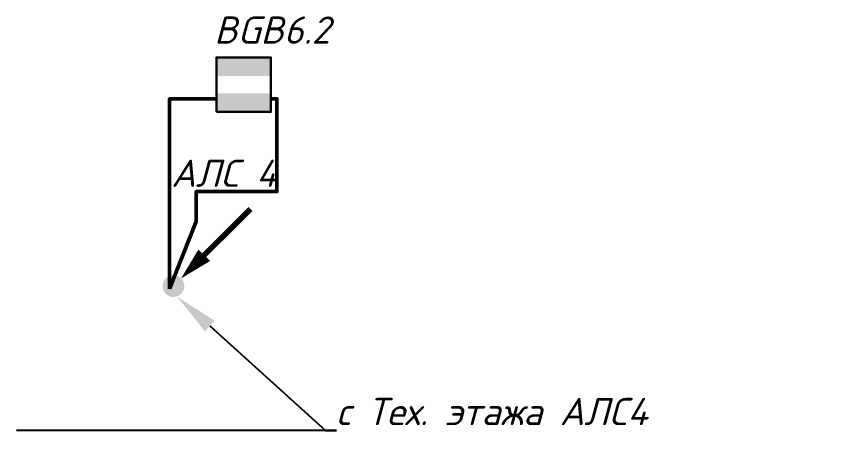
# Model space of a CAD drawing. Extents: x -72636 to 8142370, y -29900 to 852868.
# Drawn here: x 262176 to 269683, y 828227 to 832059 of the extents above; entities that cross this region are included whole.
import ezdxf
from ezdxf import colors
from ezdxf.entities.mleader import LeaderData, LeaderLine
from ezdxf.enums import TextEntityAlignment as Align
from ezdxf.math import Vec2, Vec3

# ---------------------------------------------------------------- set-up
doc = ezdxf.new("R2010")
doc.units = 0
doc.header["$LTSCALE"] = 100
doc.header["$PDMODE"] = 1
doc.header["$PDSIZE"] = 200
doc.layers.add('!!ВОК', color=30, linetype='Continuous')
doc.layers.add('RC-Позиционные_обозначения', color=7, linetype='Continuous')
for name, color, linetype, lineweight in [('RC-Извещатели_охранные', 5, 'Continuous', 30), ('АП_АСУ_ОсновнаяТолстая', 7, 'Continuous', 30), ('Кабельные стояки', 7, 'Continuous', 25)]:
    doc.layers.add(name, color=color, linetype=linetype, lineweight=lineweight)
doc.styles.add('ISOCPEUR', font='isocpeui.ttf', dxfattribs={"height": 250})
doc.linetypes.add('ограждение1', pattern='A,0.25,-0.1,[133,ltypeshp.shx,S=0.1,R=0,X=-0.1,Y=0],-0.1,1', length=1.45)

# ---------------------------------------------------------------- blocks, each defined once
blk = doc.blocks.new('RC-UGO-IOM-02')
at = {"layer": 'RC-Извещатели_охранные'}
blk.add_point((0, 0), dxfattribs=at)
at = {"layer": 'RC-Извещатели_охранные', "style": 'ISOCPEUR'}
blk.add_attdef('PSTN', text='', height=2.5, dxfattribs=at).set_placement((0.977, 2.603), align=Align.BOTTOM_LEFT)
blk.add_wipeout([(2.5, -2.5), (2.5, 2.5), (-2.5, 2.5), (-2.5, -2.5)]).dxf.layer = 'RC-Извещатели_охранные'
blk.add_wipeout([(-2.5, -2.5), (-2.5, 2.5), (2.5, 2.5), (2.5, -2.5)]).dxf.layer = 'RC-Извещатели_охранные'
at = {"layer": 'RC-Извещатели_охранные'}
h = blk.add_hatch(color=256, dxfattribs=at)
h.dxf.hatch_style = 1
h.paths.add_polyline_path([(2.5, 0.8), (2.5, 2.506), (-2.5, 2.499), (-2.5, 0.8)])
h = blk.add_hatch(color=256, dxfattribs=at)
h.dxf.hatch_style = 1
h.paths.add_polyline_path([(2.5, -2.5), (2.5, -0.794), (-2.5, -0.801), (-2.5, -2.5)])
blk.add_lwpolyline([(-2.5, -2.5), (2.5, -2.5), (2.5, 2.5), (-2.5, 2.5)], close=True, dxfattribs=at)
blk = doc.blocks.new('*U65')
blk.add_hatch(color=256).paths.add_polyline_path([(-0.707, -0.707, 1), (0.707, 0.707, 1)])
at = {"const_width": 0.5}
blk.add_lwpolyline([(2.828, 2.828), (7.071, 7.071)], dxfattribs=at)
blk.add_lwpolyline([(0.707, 0.707, 0, 1.5, 0), (2.828, 2.828, 2, 2, 0)], format="xyseb")

msp = doc.modelspace()

# ---------------------------------------------------------------- linework, layer by layer
at = {"layer": '!!ВОК', "color": 3, "linetype": 'ограждение1', "lineweight": 50, "ltscale": 500}
msp.add_lwpolyline([(263580.9, 829555.9), (263580.9, 831302.7), (264566.7, 831302.7), (264566.7, 830449.6), (263824.8, 830449.6), (263824.8, 830175.4), (263580.9, 829555.9)], dxfattribs=at)

# ---------------------------------------------------------------- block references
at = {"layer": 'Кабельные стояки', "color": 5, "xscale": 100, "yscale": 100, "zscale": 100}
msp.add_blockref('*U65', (263616.6, 829582.3), dxfattribs=at)

# ---------------------------------------------------------------- texts
at = {"color": 7, "lineweight": 30, "ltscale": 100, "insert": (263596.4, 830742.7), "char_height": 250, "width": 1074.439, "attachment_point": 1, "style": 'ISOCPEUR'}
msp.add_mtext('{\\C256;АЛС 4}', dxfattribs=at)

# ---------------------------------------------------------------- leaders
at = {"layer": 'АП_АСУ_ОсновнаяТолстая'}
ml = msp.add_multileader_mtext('Standard', dxfattribs=at)
ml.set_content('с Тех. этажа АЛС4', color=256, style='ISOCPEUR')
ml.set_leader_properties()
ml.build(insert=Vec2(0, 0))
ml.multileader.update_dxf_attribs({"text_left_attachment_type": 6, "text_right_attachment_type": 6, "dogleg_length": 100, "arrow_head_size": 400})
ctx = ml.context
ctx.base_point, ctx.char_height, ctx.arrow_head_size, ctx.landing_gap_size, ctx.plane_origin = Vec3(265112.7, 828254.9, 0), 250, 400, 0, Vec3(274370.4, 818095.8, 0)
ctx.left_attachment, ctx.right_attachment = 6, 6
notes = []
notes.append((ctx, [(1, (1, 1, 0), (265012.7, 828254.9, 0), (1, 0), 100, [(0, [(263652.4, 829483.4, 0)], 0, [])])]))
ctx.mtext.insert, ctx.mtext.width, ctx.mtext.flow_direction = Vec3(265112.7, 828554.9, 0), 4570.647, 5
for ctx, leaders in notes:
    for number, flags, end, landing, length, lines in leaders:
        leader = LeaderData()
        leader.index, (leader.has_last_leader_line, leader.has_dogleg_vector, leader.attachment_direction) = number, flags
        leader.last_leader_point, leader.dogleg_vector, leader.dogleg_length = Vec3(end), Vec3(landing), length
        for number, points, colour, breaks in lines:
            line = LeaderLine()
            line.index, line.vertices, line.color, line.breaks = number, Vec3.list(points), colors.encode_raw_color(colour), breaks
            leader.lines.append(line)
        ctx.leaders.append(leader)

# ---------------------------------------------------------------- next in the draw order: block references
at = {"layer": 'RC-Извещатели_охранные', "color": 1, "lineweight": 30, "ltscale": 30}
ref = msp.add_blockref('RC-UGO-IOM-02', (264261, 831431.1), dxfattribs=dict(at, xscale=100, yscale=100, zscale=100))
ref.add_attrib('PSTN', 'BGB6.2', (263990.8, 831807.8), dxfattribs={"layer": 'RC-Позиционные_обозначения', "height": 250, "style": 'ISOCPEUR'})

doc.saveas('drawing.dxf')
